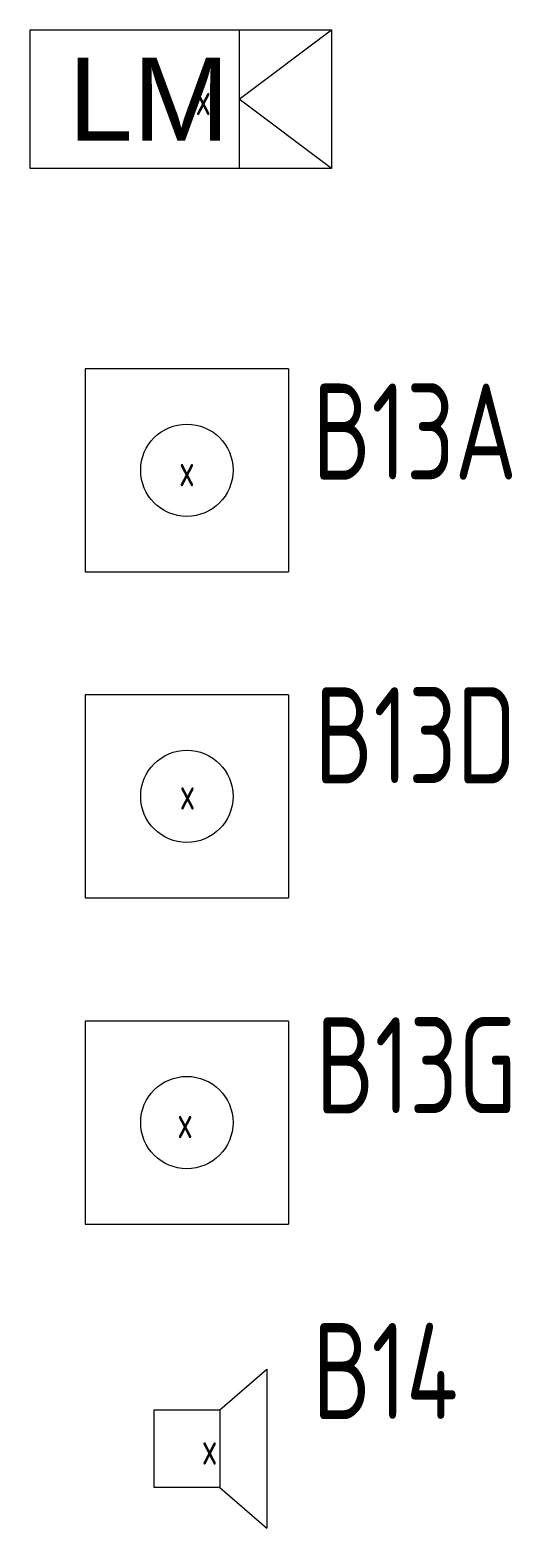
# Model space of a CAD drawing. Header units: metres. Extents: x -162 to 83385, y -62392 to -1971.
# Drawn here: x -74 to 678, y -31895 to -29558 of the extents above; entities that cross this region are included whole.
import ezdxf
from ezdxf.enums import TextEntityAlignment as Align

# ---------------------------------------------------------------- set-up
doc = ezdxf.new("R2010")
doc.units = ezdxf.units.M
doc.header["$LTSCALE"] = 0.5
for name, color, linetype, lineweight in [('ELIN_Attribut_01_Produkt_ID', 7, 'Continuous', 0), ('ELIN_Attribut_02_Stromkreis', 7, 'Continuous', 0), ('ELIN_Attribut_03_Verteilerbereich', 7, 'Continuous', 0), ('ELIN_Attribut_04_Montagehoehe', 7, 'Continuous', 0), ('ELIN_Attribut_05_Montageart', 7, 'Continuous', 0), ('ELIN_Attribut_06_Tuernummer', 7, 'Continuous', 0), ('ELIN_Attribut_07_Bemerkung', 7, 'Continuous', 0), ('ELIN_Attribut_08_Adresse', 7, 'Continuous', 0), ('ELIN_Attribut_10_AKZ1', 7, 'Continuous', 0), ('ELIN_Attribut_11_AKZ2', 7, 'Continuous', 0), ('ELIN_Attribut_12_Sonstiges1', 7, 'Continuous', 0), ('ELIN_Attribut_13_Sonstiges2', 7, 'Continuous', 0), ('ELIN_Attribut_14_Bauteil', 7, 'Continuous', 0), ('ELIN_Attribut_15_Ebene', 7, 'Continuous', 0), ('ELIN_Attribut_16_Raumnummer', 7, 'Continuous', 0), ('ELIN_Attribut_17_Raumname', 7, 'Continuous', 0), ('ELIN_Attribut_18_Montageabschnitt', 7, 'Continuous', 0), ('ELIN_Attribut_Basispunkt', 2, 'Continuous', 0), ('ELIN_Attribute_GEMOS', 11, 'Continuous', 0), ('ELIN_BMA_WA_Brandmeldeanlage', 10, 'Continuous', 0), ('ELIN_BMA_WA_DKM_Hausalarm', 5, 'Continuous', 0), ('ELIN_BMA_WA_DKM_Steuerungen', 3, 'Continuous', 0)]:
    doc.layers.add(name, color=color, linetype=linetype, lineweight=lineweight)
doc.layers.get('0').off()
doc.styles.add('ARIAL', font='arial.ttf')
doc.styles.add('ELIN_Attribute', font='isocp.shx', dxfattribs={"width": 0.8})

# ---------------------------------------------------------------- blocks, each defined once
blk = doc.blocks.new('ELIN_BMA_LINIEARMELDER_EMPFAENGER')
at = {"color": 0}
for p, q in [((-270, -108), (-270, 108)), ((-270, 108), (200, 108)), ((56, 108), (56, -108)), ((56, 0), (200, 108)), ((200, 108), (200, -108)), ((200, -108), (56, 0)), ((200, -108), (-270, -108))]:
    blk.add_line(p, q, dxfattribs=at)
at = {"color": 0, "style": 'ARIAL'}
blk.add_text('LM', height=129.6, dxfattribs=at).set_placement((-84.9, 0), align=Align.MIDDLE_CENTER)
at = {"layer": 'ELIN_Attribut_01_Produkt_ID', "style": 'ELIN_Attribute', "width": 0.8, "flags": 8}
blk.add_attdef('01_PRODUKT_ID', (380, -14.6, 0), '', height=150, dxfattribs=at)
at = {"layer": 'ELIN_Attribut_02_Stromkreis', "style": 'ELIN_Attribute', "width": 0.8, "flags": 8}
blk.add_attdef('02_STROMKREIS', (380, 185.4, 0), '', height=150, dxfattribs=at)
at = {"layer": 'ELIN_Attribut_03_Verteilerbereich', "style": 'ELIN_Attribute', "width": 0.8, "flags": 8}
blk.add_attdef('03_VERTEILERBEREICH', (380, -404.4, 0), '', height=125, dxfattribs=at)
at = {"layer": 'ELIN_Attribut_04_Montagehoehe', "style": 'ELIN_Attribute', "width": 0.8, "flags": 8}
blk.add_attdef('04_MONTAGEHOEHE', text='', height=125, dxfattribs=at).set_placement((-396, -14.6, 0), align=Align.RIGHT)
at = {"layer": 'ELIN_Attribut_05_Montageart', "style": 'ELIN_Attribute', "width": 0.8, "flags": 8}
blk.add_attdef('05_MONTAGEART', (380, -204.4, 0), '', height=125, dxfattribs=at)
at = {"layer": 'ELIN_Attribut_06_Tuernummer', "style": 'ELIN_Attribute', "width": 0.8, "flags": 8}
blk.add_attdef('06_TUERNUMMER', text='', height=125, dxfattribs=at).set_placement((-396, -214.6, 0), align=Align.RIGHT)
at = {"layer": 'ELIN_Attribut_07_Bemerkung', "style": 'ELIN_Attribute', "width": 0.8, "flags": 8}
blk.add_attdef('07_BEMERKUNG', (382.7, -844.5, 0), '', height=125, dxfattribs=at)
at = {"layer": 'ELIN_Attribut_08_Adresse', "style": 'ELIN_Attribute', "width": 0.8, "flags": 8}
blk.add_attdef('08_ADRESSE', (382.7, -1100.6, 0), '', height=125, dxfattribs=at)
at = {"layer": 'ELIN_Attribut_10_AKZ1', "style": 'ELIN_Attribute', "width": 0.8, "flags": 8}
blk.add_attdef('10_AKZ1', (380, -1466.6, 0), '', height=125, dxfattribs=at)
at = {"layer": 'ELIN_Attribut_11_AKZ2', "style": 'ELIN_Attribute', "width": 0.8, "flags": 8}
blk.add_attdef('11_AKZ2', (380, -1622.9, 0), '', height=125, dxfattribs=at)
at = {"layer": 'ELIN_Attribut_12_Sonstiges1', "style": 'ELIN_Attribute', "width": 0.8, "flags": 8}
blk.add_attdef('12_SONSTIGES1', (382.7, -2000.7, 0), '', height=125, dxfattribs=at)
at = {"layer": 'ELIN_Attribut_13_Sonstiges2', "style": 'ELIN_Attribute', "width": 0.8, "flags": 8}
blk.add_attdef('13_SONSTIGES2', (382.7, -2151.6, 0), '', height=125, dxfattribs=at)
at = {"layer": 'ELIN_Attribut_14_Bauteil', "style": 'ELIN_Attribute', "width": 0.8, "flags": 8}
blk.add_attdef('14_BAUTEIL', (382.7, -2971.1, 0), '', height=125, dxfattribs=at)
at = {"layer": 'ELIN_Attribut_15_Ebene', "style": 'ELIN_Attribute', "width": 0.8, "flags": 8}
blk.add_attdef('15_EBENE', (382.7, -3118.3, 0), '', height=125, dxfattribs=at)
at = {"layer": 'ELIN_Attribut_16_Raumnummer', "style": 'ELIN_Attribute', "width": 0.8, "flags": 8}
blk.add_attdef('16_RAUMNUMMER', (382.7, -3312.6, 0), '', height=125, dxfattribs=at)
at = {"layer": 'ELIN_Attribut_17_Raumname', "style": 'ELIN_Attribute', "width": 0.8, "flags": 8}
blk.add_attdef('17_RAUMNAME', (382.7, -3469.1, 0), '', height=125, dxfattribs=at)
at = {"layer": 'ELIN_Attribut_18_Montageabschnitt', "style": 'ELIN_Attribute', "width": 0.8, "flags": 8}
blk.add_attdef('18_MONTAGEABSCHNITT', (382.7, -3670.1, 0), '', height=125, dxfattribs=at)
at = {"layer": 'ELIN_Attribut_Basispunkt', "style": 'ELIN_Attribute', "width": 0.8, "flags": 8}
blk.add_attdef('Basispunkt', text='', height=50, dxfattribs=at).set_placement((0, 0), align=Align.MIDDLE)
at = {"layer": 'ELIN_Attribute_GEMOS', "style": 'ELIN_Attribute', "width": 0.6, "flags": 8}
for tag, p in [('G01_PRO02ID', (1804.7, 183.6)), ('G02_BEZEICHNUNG', (1804.7, -14.6, 0)), ('G03_DESCRIPTION', (1804.7, -204.4, 0)), ('G04_GEMOS-SYMBOL', (1808, -404.4, 0)), ('G05_GEMOS-TYP', (1808, -604.4, 0)), ('G06_ORTSKENNUNG', (1804.7, -804.4, 0)), ('G07_FREI1', (1804.7, -1004.4, 0)), ('G08_FREI2', (1804.7, -1204.4, 0))]:
    blk.add_attdef(tag, p, '', height=125, dxfattribs=at)
at = {"layer": 'ELIN_Attribute_GEMOS', "style": 'ELIN_Attribute', "width": 0.6}
blk.add_attdef('G08_FREI1', (1620.5, -1004.4, 0), '', height=125, dxfattribs=at)
blk = doc.blocks.new('ELIN_BMA_Loopsirene')
at = {"color": 0}
for p, q in [((15.8, 60.8), (89.1, 123.9)), ((89.1, 123.9), (89.1, -123.9)), ((-86.6, -60.8), (-86.6, 60.8)), ((-86.6, 60.8), (15.8, 60.8)), ((15.8, 60.8), (15.8, -60.8)), ((15.8, -60.8), (-86.6, -60.8)), ((15.8, -60.8), (89.1, -123.9))]:
    blk.add_line(p, q, dxfattribs=at)
at = {"layer": 'ELIN_Attribut_01_Produkt_ID', "style": 'ELIN_Attribute', "width": 0.8, "flags": 8}
blk.add_attdef('01_PRODUKT_ID', (160.4, 46.1, 0), '', height=150, dxfattribs=at)
at = {"layer": 'ELIN_Attribut_02_Stromkreis', "style": 'ELIN_Attribute', "width": 0.8, "flags": 8}
blk.add_attdef('02_STROMKREIS', (160.4, 246.1, 0), '', height=150, dxfattribs=at)
at = {"layer": 'ELIN_Attribut_03_Verteilerbereich', "style": 'ELIN_Attribute', "width": 0.8, "flags": 8}
blk.add_attdef('03_VERTEILERBEREICH', (160.4, -343.6, 0), '', height=125, dxfattribs=at)
at = {"layer": 'ELIN_Attribut_04_Montagehoehe', "style": 'ELIN_Attribute', "width": 0.8, "flags": 8}
blk.add_attdef('04_MONTAGEHOEHE', text='', height=125, dxfattribs=at).set_placement((-245.1, 46.1, 0), align=Align.RIGHT)
at = {"layer": 'ELIN_Attribut_05_Montageart', "style": 'ELIN_Attribute', "width": 0.8, "flags": 8}
blk.add_attdef('05_MONTAGEART', (160.4, -143.6, 0), '', height=125, dxfattribs=at)
at = {"layer": 'ELIN_Attribut_06_Tuernummer', "style": 'ELIN_Attribute', "width": 0.8, "flags": 8}
blk.add_attdef('06_TUERNUMMER', text='', height=125, dxfattribs=at).set_placement((-245.1, -153.9, 0), align=Align.RIGHT)
at = {"layer": 'ELIN_Attribut_07_Bemerkung', "style": 'ELIN_Attribute', "width": 0.8, "flags": 8}
blk.add_attdef('07_BEMERKUNG', (163.1, -783.8, 0), '', height=125, dxfattribs=at)
at = {"layer": 'ELIN_Attribut_08_Adresse', "style": 'ELIN_Attribute', "width": 0.8, "flags": 8}
blk.add_attdef('08_ADRESSE', (163.1, -1039.9, 0), '', height=125, dxfattribs=at)
at = {"layer": 'ELIN_Attribut_10_AKZ1', "style": 'ELIN_Attribute', "width": 0.8, "flags": 8}
blk.add_attdef('10_AKZ1', (160.4, -1405.9, 0), '', height=125, dxfattribs=at)
at = {"layer": 'ELIN_Attribut_11_AKZ2', "style": 'ELIN_Attribute', "width": 0.8, "flags": 8}
blk.add_attdef('11_AKZ2', (160.4, -1562.2, 0), '', height=125, dxfattribs=at)
at = {"layer": 'ELIN_Attribut_12_Sonstiges1', "style": 'ELIN_Attribute', "width": 0.8, "flags": 8}
blk.add_attdef('12_SONSTIGES1', (163.1, -1940, 0), '', height=125, dxfattribs=at)
at = {"layer": 'ELIN_Attribut_13_Sonstiges2', "style": 'ELIN_Attribute', "width": 0.8, "flags": 8}
blk.add_attdef('13_SONSTIGES2', (163.1, -2090.8, 0), '', height=125, dxfattribs=at)
at = {"layer": 'ELIN_Attribut_14_Bauteil', "style": 'ELIN_Attribute', "width": 0.8, "flags": 8}
blk.add_attdef('14_BAUTEIL', (163.1, -2910.3, 0), '', height=125, dxfattribs=at)
at = {"layer": 'ELIN_Attribut_15_Ebene', "style": 'ELIN_Attribute', "width": 0.8, "flags": 8}
blk.add_attdef('15_EBENE', (163.1, -3057.5, 0), '', height=125, dxfattribs=at)
at = {"layer": 'ELIN_Attribut_16_Raumnummer', "style": 'ELIN_Attribute', "width": 0.8, "flags": 8}
blk.add_attdef('16_RAUMNUMMER', (163.1, -3251.9, 0), '', height=125, dxfattribs=at)
at = {"layer": 'ELIN_Attribut_17_Raumname', "style": 'ELIN_Attribute', "width": 0.8, "flags": 8}
blk.add_attdef('17_RAUMNAME', (163.1, -3408.4, 0), '', height=125, dxfattribs=at)
at = {"layer": 'ELIN_Attribut_18_Montageabschnitt', "style": 'ELIN_Attribute', "width": 0.8, "flags": 8}
blk.add_attdef('18_MONTAGEABSCHNITT', (163.1, -3609.3, 0), '', height=125, dxfattribs=at)
at = {"layer": 'ELIN_Attribut_Basispunkt', "style": 'ELIN_Attribute', "width": 0.8, "flags": 8}
blk.add_attdef('Basispunkt', text='', height=50, dxfattribs=at).set_placement((0, 0), align=Align.MIDDLE)
at = {"layer": 'ELIN_Attribute_GEMOS', "style": 'ELIN_Attribute', "width": 0.6, "flags": 8}
for tag, p in [('G01_PRO02ID', (1585.1, 244.4)), ('G02_BEZEICHNUNG', (1585.1, 46.1, 0)), ('G03_DESCRIPTION', (1585.1, -143.6, 0)), ('G04_GEMOS-SYMBOL', (1588.4, -343.6, 0)), ('G05_GEMOS-TYP', (1588.4, -543.6, 0)), ('G06_ORTSKENNUNG', (1585.1, -743.6, 0)), ('G08_FREI1', (1585.1, -943.6, 0)), ('G08_FREI2', (1585.1, -1143.6, 0))]:
    blk.add_attdef(tag, p, '', height=125, dxfattribs=at)
blk = doc.blocks.new('ELIN_BMA_DKM')
at = {"color": 0}
for p, q in [((-158.4, 158.4), (-158.4, -158.4)), ((158.4, 158.4), (-158.4, 158.4)), ((158.4, 158.4), (158.4, -158.4)), ((-158.4, -158.4), (158.4, -158.4))]:
    blk.add_line(p, q, dxfattribs=at)
blk.add_circle((0, 0), 72, dxfattribs=at)
at = {"layer": 'ELIN_Attribut_01_Produkt_ID', "style": 'ELIN_Attribute', "width": 0.8, "flags": 8}
blk.add_attdef('01_PRODUKT_ID', (195.8, -14.6, 0), '', height=150, dxfattribs=at)
at = {"layer": 'ELIN_Attribut_02_Stromkreis', "style": 'ELIN_Attribute', "width": 0.8, "flags": 8}
blk.add_attdef('02_STROMKREIS', (195.8, 185.4, 0), '', height=150, dxfattribs=at)
at = {"layer": 'ELIN_Attribut_03_Verteilerbereich', "style": 'ELIN_Attribute', "width": 0.8, "flags": 8}
blk.add_attdef('03_VERTEILERBEREICH', (195.8, -404.4, 0), '', height=125, dxfattribs=at)
at = {"layer": 'ELIN_Attribut_04_Montagehoehe', "style": 'ELIN_Attribute', "width": 0.8, "flags": 8}
blk.add_attdef('04_MONTAGEHOEHE', text='', height=125, dxfattribs=at).set_placement((-209.7, -14.6, 0), align=Align.RIGHT)
at = {"layer": 'ELIN_Attribut_05_Montageart', "style": 'ELIN_Attribute', "width": 0.8, "flags": 8}
blk.add_attdef('05_MONTAGEART', (195.8, -204.4, 0), '', height=125, dxfattribs=at)
at = {"layer": 'ELIN_Attribut_06_Tuernummer', "style": 'ELIN_Attribute', "width": 0.8, "flags": 8}
blk.add_attdef('06_TUERNUMMER', text='', height=125, dxfattribs=at).set_placement((-209.7, -214.6, 0), align=Align.RIGHT)
at = {"layer": 'ELIN_Attribut_07_Bemerkung', "style": 'ELIN_Attribute', "width": 0.8, "flags": 8}
blk.add_attdef('07_BEMERKUNG', (198.4, -844.5, 0), '', height=125, dxfattribs=at)
at = {"layer": 'ELIN_Attribut_08_Adresse', "style": 'ELIN_Attribute', "width": 0.8, "flags": 8}
blk.add_attdef('08_ADRESSE', (198.4, -1100.6, 0), '', height=125, dxfattribs=at)
at = {"layer": 'ELIN_Attribut_10_AKZ1', "style": 'ELIN_Attribute', "width": 0.8, "flags": 8}
blk.add_attdef('10_AKZ1', (195.8, -1466.6, 0), '', height=125, dxfattribs=at)
at = {"layer": 'ELIN_Attribut_11_AKZ2', "style": 'ELIN_Attribute', "width": 0.8, "flags": 8}
blk.add_attdef('11_AKZ2', (195.8, -1622.9, 0), '', height=125, dxfattribs=at)
at = {"layer": 'ELIN_Attribut_12_Sonstiges1', "style": 'ELIN_Attribute', "width": 0.8, "flags": 8}
blk.add_attdef('12_SONSTIGES1', (198.4, -2000.7, 0), '', height=125, dxfattribs=at)
at = {"layer": 'ELIN_Attribut_13_Sonstiges2', "style": 'ELIN_Attribute', "width": 0.8, "flags": 8}
blk.add_attdef('13_SONSTIGES2', (198.4, -2151.6, 0), '', height=125, dxfattribs=at)
at = {"layer": 'ELIN_Attribut_14_Bauteil', "style": 'ELIN_Attribute', "width": 0.8, "flags": 8}
blk.add_attdef('14_BAUTEIL', (198.4, -2971.1, 0), '', height=125, dxfattribs=at)
at = {"layer": 'ELIN_Attribut_15_Ebene', "style": 'ELIN_Attribute', "width": 0.8, "flags": 8}
blk.add_attdef('15_EBENE', (198.4, -3118.3, 0), '', height=125, dxfattribs=at)
at = {"layer": 'ELIN_Attribut_16_Raumnummer', "style": 'ELIN_Attribute', "width": 0.8, "flags": 8}
blk.add_attdef('16_RAUMNUMMER', (198.4, -3312.6, 0), '', height=125, dxfattribs=at)
at = {"layer": 'ELIN_Attribut_17_Raumname', "style": 'ELIN_Attribute', "width": 0.8, "flags": 8}
blk.add_attdef('17_RAUMNAME', (198.4, -3469.1, 0), '', height=125, dxfattribs=at)
at = {"layer": 'ELIN_Attribut_18_Montageabschnitt', "style": 'ELIN_Attribute', "width": 0.8, "flags": 8}
blk.add_attdef('18_MONTAGEABSCHNITT', (198.4, -3670.1, 0), '', height=125, dxfattribs=at)
at = {"layer": 'ELIN_Attribut_Basispunkt', "style": 'ELIN_Attribute', "width": 0.8, "flags": 8}
blk.add_attdef('Basispunkt', text='', height=50, dxfattribs=at).set_placement((0, 0), align=Align.MIDDLE)
at = {"layer": 'ELIN_Attribute_GEMOS', "style": 'ELIN_Attribute', "width": 0.6, "flags": 8}
for tag, p in [('G01_PRO02ID', (1620.5, 183.6)), ('G02_BEZEICHNUNG', (1620.5, -14.6, 0)), ('G03_DESCRIPTION', (1620.5, -204.4, 0)), ('G04_GEMOS-SYMBOL', (1623.8, -404.4, 0)), ('G05_GEMOS-TYP', (1623.8, -604.4, 0)), ('G06_ORTSKENNUNG', (1620.5, -804.4, 0)), ('G08_FREI1', (1620.5, -1004.4, 0)), ('G08_FREI2', (1620.5, -1204.4, 0))]:
    blk.add_attdef(tag, p, '', height=125, dxfattribs=at)
blk = doc.blocks.new('ELIN_BMA_HAUSALARMTASTER')
for p, q in [((-316.8, 0), (-316.8, -316.8)), ((0, 0), (-316.8, 0)), ((0, 0), (0, -316.8)), ((-316.8, -316.8), (0, -316.8))]:
    blk.add_line(p, q)
blk.add_circle((-158.4, -158.4), 72)
at = {"layer": 'ELIN_Attribut_01_Produkt_ID', "style": 'ELIN_Attribute', "width": 0.8}
blk.add_attdef('01_PRODUKT_ID', (195.8, -14.6, 0), '', height=150, dxfattribs=at)
at = {"layer": 'ELIN_Attribut_02_Stromkreis', "style": 'ELIN_Attribute', "width": 0.8}
blk.add_attdef('02_STROMKREIS', (195.8, 185.4, 0), '', height=150, dxfattribs=at)
at = {"layer": 'ELIN_Attribut_03_Verteilerbereich', "style": 'ELIN_Attribute', "width": 0.8}
blk.add_attdef('03_VERTEILERBEREICH', (195.8, -404.4, 0), '', height=125, dxfattribs=at)
at = {"layer": 'ELIN_Attribut_04_Montagehoehe', "style": 'ELIN_Attribute', "width": 0.8}
blk.add_attdef('04_MONTAGEHOEHE', text='', height=125, dxfattribs=at).set_placement((0, 0, 0), align=Align.RIGHT)
at = {"layer": 'ELIN_Attribut_05_Montageart', "style": 'ELIN_Attribute', "width": 0.8}
blk.add_attdef('05_MONTAGEART', (195.8, -204.4, 0), '', height=125, dxfattribs=at)
at = {"layer": 'ELIN_Attribut_06_Tuernummer', "style": 'ELIN_Attribute', "width": 0.8}
blk.add_attdef('06_TUERNUMMER', text='', height=125, dxfattribs=at).set_placement((0, 0, 0), align=Align.RIGHT)
at = {"layer": 'ELIN_Attribut_07_Bemerkung', "style": 'ELIN_Attribute', "width": 0.8}
blk.add_attdef('07_BEMERKUNG', (198.4, -844.5, 0), '', height=125, dxfattribs=at)
at = {"layer": 'ELIN_Attribut_08_Adresse', "style": 'ELIN_Attribute', "width": 0.8}
blk.add_attdef('08_ADRESSE', (198.4, -1100.6, 0), '', height=125, dxfattribs=at)
at = {"layer": 'ELIN_Attribut_10_AKZ1', "style": 'ELIN_Attribute', "width": 0.8}
blk.add_attdef('10_AKZ1', (195.8, -1466.6, 0), '', height=125, dxfattribs=at)
at = {"layer": 'ELIN_Attribut_11_AKZ2', "style": 'ELIN_Attribute', "width": 0.8}
blk.add_attdef('11_AKZ2', (195.8, -1622.9, 0), '', height=125, dxfattribs=at)
at = {"layer": 'ELIN_Attribut_12_Sonstiges1', "style": 'ELIN_Attribute', "width": 0.8}
blk.add_attdef('12_SONSTIGES1', (198.4, -2000.7, 0), '', height=125, dxfattribs=at)
at = {"layer": 'ELIN_Attribut_13_Sonstiges2', "style": 'ELIN_Attribute', "width": 0.8}
blk.add_attdef('13_SONSTIGES2', (198.4, -2151.6, 0), '', height=125, dxfattribs=at)
at = {"layer": 'ELIN_Attribut_14_Bauteil', "style": 'ELIN_Attribute', "width": 0.8}
blk.add_attdef('14_BAUTEIL', (198.4, -2971.1, 0), '', height=125, dxfattribs=at)
at = {"layer": 'ELIN_Attribut_15_Ebene', "style": 'ELIN_Attribute', "width": 0.8}
blk.add_attdef('15_EBENE', (198.4, -3118.3, 0), '', height=125, dxfattribs=at)
at = {"layer": 'ELIN_Attribut_16_Raumnummer', "style": 'ELIN_Attribute', "width": 0.8}
blk.add_attdef('16_RAUMNUMMER', (198.4, -3312.6, 0), '', height=125, dxfattribs=at)
at = {"layer": 'ELIN_Attribut_17_Raumname', "style": 'ELIN_Attribute', "width": 0.8}
blk.add_attdef('17_RAUMNAME', (198.4, -3469.1, 0), '', height=125, dxfattribs=at)
at = {"layer": 'ELIN_Attribut_18_Montageabschnitt', "style": 'ELIN_Attribute', "width": 0.8}
blk.add_attdef('18_MONTAGEABSCHNITT', (198.4, -3670.1, 0), '', height=125, dxfattribs=at)
at = {"layer": 'ELIN_Attribut_Basispunkt', "style": 'ELIN_Attribute', "width": 0.8}
blk.add_attdef('Basispunkt', text='', height=50, dxfattribs=at).set_placement((0, 0), align=Align.MIDDLE)
at = {"layer": 'ELIN_Attribute_GEMOS', "style": 'ELIN_Attribute', "width": 0.6}
for tag, p in [('G01_PRO02ID', (1620.5, 183.6)), ('G02_BEZEICHNUNG', (1620.5, -14.6, 0)), ('G03_DESCRIPTION', (1620.5, -204.4, 0)), ('G04_GEMOS-SYMBOL', (1623.8, -404.4, 0)), ('G05_GEMOS-TYP', (1623.8, -604.4, 0)), ('G06_ORTSKENNUNG', (1620.5, -804.4, 0)), ('G08_FREI1', (1620.5, -1004.4, 0)), ('G08_FREI2', (1620.5, -1204.4, 0))]:
    blk.add_attdef(tag, p, '', height=125, dxfattribs=at)
blk = doc.blocks.new('ELIN_BMA_DKM-STEUERUNG')
for p, q in [((-316.8, 0), (-316.8, -316.8)), ((0, 0), (-316.8, 0)), ((0, 0), (0, -316.8)), ((-316.8, -316.8), (0, -316.8))]:
    blk.add_line(p, q)
blk.add_circle((-158.4, -158.4), 72)
at = {"layer": 'ELIN_Attribut_01_Produkt_ID', "style": 'ELIN_Attribute', "width": 0.8}
blk.add_attdef('01_PRODUKT_ID', (195.8, -14.6, 0), '', height=150, dxfattribs=at)
at = {"layer": 'ELIN_Attribut_02_Stromkreis', "style": 'ELIN_Attribute', "width": 0.8}
blk.add_attdef('02_STROMKREIS', (195.8, 185.4, 0), '', height=150, dxfattribs=at)
at = {"layer": 'ELIN_Attribut_03_Verteilerbereich', "style": 'ELIN_Attribute', "width": 0.8}
blk.add_attdef('03_VERTEILERBEREICH', (195.8, -404.4, 0), '', height=125, dxfattribs=at)
at = {"layer": 'ELIN_Attribut_04_Montagehoehe', "style": 'ELIN_Attribute', "width": 0.8}
blk.add_attdef('04_MONTAGEHOEHE', text='', height=125, dxfattribs=at).set_placement((0, 0, 0), align=Align.RIGHT)
at = {"layer": 'ELIN_Attribut_05_Montageart', "style": 'ELIN_Attribute', "width": 0.8}
blk.add_attdef('05_MONTAGEART', (195.8, -204.4, 0), '', height=125, dxfattribs=at)
at = {"layer": 'ELIN_Attribut_06_Tuernummer', "style": 'ELIN_Attribute', "width": 0.8}
blk.add_attdef('06_TUERNUMMER', text='', height=125, dxfattribs=at).set_placement((0, 0, 0), align=Align.RIGHT)
at = {"layer": 'ELIN_Attribut_07_Bemerkung', "style": 'ELIN_Attribute', "width": 0.8}
blk.add_attdef('07_BEMERKUNG', (198.4, -844.5, 0), '', height=125, dxfattribs=at)
at = {"layer": 'ELIN_Attribut_08_Adresse', "style": 'ELIN_Attribute', "width": 0.8}
blk.add_attdef('08_ADRESSE', (198.4, -1100.6, 0), '', height=125, dxfattribs=at)
at = {"layer": 'ELIN_Attribut_10_AKZ1', "style": 'ELIN_Attribute', "width": 0.8}
blk.add_attdef('10_AKZ1', (195.8, -1466.6, 0), '', height=125, dxfattribs=at)
at = {"layer": 'ELIN_Attribut_11_AKZ2', "style": 'ELIN_Attribute', "width": 0.8}
blk.add_attdef('11_AKZ2', (195.8, -1622.9, 0), '', height=125, dxfattribs=at)
at = {"layer": 'ELIN_Attribut_12_Sonstiges1', "style": 'ELIN_Attribute', "width": 0.8}
blk.add_attdef('12_SONSTIGES1', (198.4, -2000.7, 0), '', height=125, dxfattribs=at)
at = {"layer": 'ELIN_Attribut_13_Sonstiges2', "style": 'ELIN_Attribute', "width": 0.8}
blk.add_attdef('13_SONSTIGES2', (198.4, -2151.6, 0), '', height=125, dxfattribs=at)
at = {"layer": 'ELIN_Attribut_14_Bauteil', "style": 'ELIN_Attribute', "width": 0.8}
blk.add_attdef('14_BAUTEIL', (198.4, -2971.1, 0), '', height=125, dxfattribs=at)
at = {"layer": 'ELIN_Attribut_15_Ebene', "style": 'ELIN_Attribute', "width": 0.8}
blk.add_attdef('15_EBENE', (198.4, -3118.3, 0), '', height=125, dxfattribs=at)
at = {"layer": 'ELIN_Attribut_16_Raumnummer', "style": 'ELIN_Attribute', "width": 0.8}
blk.add_attdef('16_RAUMNUMMER', (198.4, -3312.6, 0), '', height=125, dxfattribs=at)
at = {"layer": 'ELIN_Attribut_17_Raumname', "style": 'ELIN_Attribute', "width": 0.8}
blk.add_attdef('17_RAUMNAME', (198.4, -3469.1, 0), '', height=125, dxfattribs=at)
at = {"layer": 'ELIN_Attribut_18_Montageabschnitt', "style": 'ELIN_Attribute', "width": 0.8}
blk.add_attdef('18_MONTAGEABSCHNITT', (198.4, -3670.1, 0), '', height=125, dxfattribs=at)
at = {"layer": 'ELIN_Attribut_Basispunkt', "style": 'ELIN_Attribute', "width": 0.8}
blk.add_attdef('Basispunkt', text='', height=50, dxfattribs=at).set_placement((0, 0), align=Align.MIDDLE)
at = {"layer": 'ELIN_Attribute_GEMOS', "style": 'ELIN_Attribute', "width": 0.6}
for tag, p in [('G01_PRO02ID', (1620.5, 183.6)), ('G02_BEZEICHNUNG', (1620.5, -14.6, 0)), ('G03_DESCRIPTION', (1620.5, -204.4, 0)), ('G04_GEMOS-SYMBOL', (1623.8, -404.4, 0)), ('G05_GEMOS-TYP', (1623.8, -604.4, 0)), ('G06_ORTSKENNUNG', (1620.5, -804.4, 0)), ('G08_FREI1', (1620.5, -1004.4, 0)), ('G08_FREI2', (1620.5, -1204.4, 0))]:
    blk.add_attdef(tag, p, '', height=125, dxfattribs=at)

msp = doc.modelspace()

# ---------------------------------------------------------------- block references
at = {"layer": 'ELIN_BMA_WA_Brandmeldeanlage', "lineweight": 0}
ref = msp.add_blockref('ELIN_BMA_LINIEARMELDER_EMPFAENGER', (196.5, -29665.6, -3000), dxfattribs=at)
ref.add_attrib('Basispunkt', 'x', dxfattribs={"layer": 'ELIN_Attribut_Basispunkt', "height": 50, "style": 'ELIN_Attribute', "width": 0.8}).set_placement((196.5, -29665.6, -3000), align=Align.MIDDLE)
ref = msp.add_blockref('ELIN_BMA_DKM', (171, -30244.7), dxfattribs=at)
ref.add_attrib('01_PRODUKT_ID', 'B13A', (366.8, -30259.3, 0), dxfattribs={"layer": 'ELIN_Attribut_01_Produkt_ID', "height": 150, "style": 'ELIN_Attribute', "width": 0.8})
ref.add_attrib('Basispunkt', 'x', dxfattribs={"layer": 'ELIN_Attribut_Basispunkt', "height": 50, "style": 'ELIN_Attribute', "width": 0.8}).set_placement((171, -30244.7), align=Align.MIDDLE)
ref = msp.add_blockref('ELIN_BMA_Loopsirene', (206.4, -31771.5), dxfattribs=at)
ref.add_attrib('01_PRODUKT_ID', 'B14', (366.8, -31725.4, 0), dxfattribs={"layer": 'ELIN_Attribut_01_Produkt_ID', "height": 150, "style": 'ELIN_Attribute', "width": 0.8})
ref.add_attrib('Basispunkt', 'x', dxfattribs={"layer": 'ELIN_Attribut_Basispunkt', "height": 50, "style": 'ELIN_Attribute', "width": 0.8}).set_placement((206.4, -31771.5), align=Align.MIDDLE)
at = {"layer": 'ELIN_BMA_WA_DKM_Hausalarm', "lineweight": 0}
ref = msp.add_blockref('ELIN_BMA_HAUSALARMTASTER', (329.4, -30595.2), dxfattribs=at)
ref.add_attrib('01_PRODUKT_ID', 'B13D', (370, -30733.3, 0), dxfattribs={"layer": 'ELIN_Attribut_01_Produkt_ID', "height": 150, "style": 'ELIN_Attribute', "width": 0.8})
ref.add_attrib('Basispunkt', 'x', dxfattribs={"layer": 'ELIN_Attribut_Basispunkt', "height": 50, "style": 'ELIN_Attribute', "width": 0.8}).set_placement((171.9, -30749.3), align=Align.MIDDLE)
at = {"layer": 'ELIN_BMA_WA_DKM_Steuerungen', "lineweight": 0}
ref = msp.add_blockref('ELIN_BMA_DKM-STEUERUNG', (329.4, -31104.2), dxfattribs=at)
ref.add_attrib('01_PRODUKT_ID', 'B13G', (372, -31248.3, 0), dxfattribs={"layer": 'ELIN_Attribut_01_Produkt_ID', "height": 150, "style": 'ELIN_Attribute', "width": 0.8})
ref.add_attrib('Basispunkt', 'x', dxfattribs={"layer": 'ELIN_Attribut_Basispunkt', "height": 50, "style": 'ELIN_Attribute', "width": 0.8}).set_placement((168.2, -31262.1), align=Align.MIDDLE)

doc.saveas('drawing.dxf')
